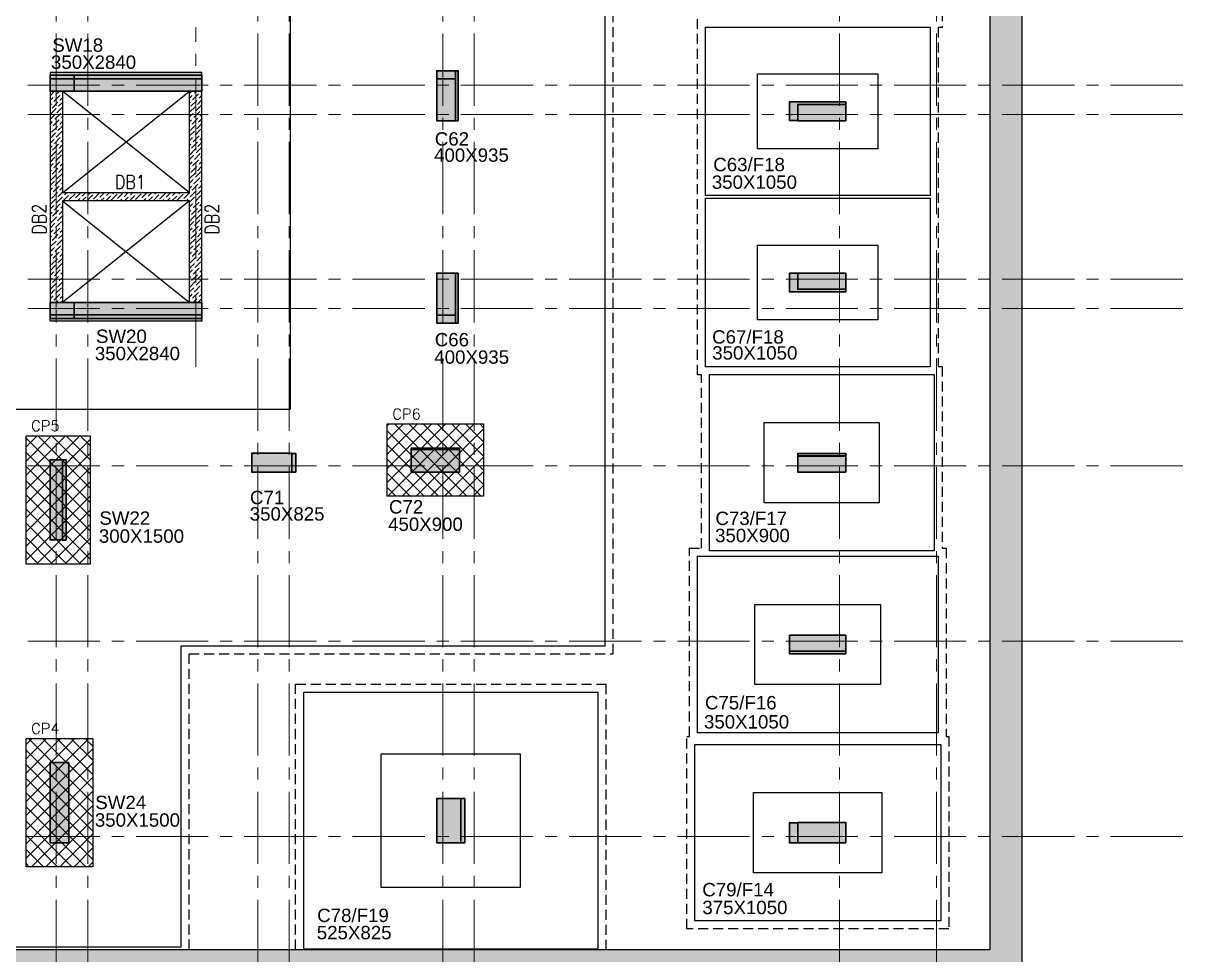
# Model space of a CAD drawing. Header units: inches. Extents: x 1472972 to 1563198, y -500444 to -382436.
# Drawn here: x 1498947 to 1520632, y -461011 to -443592 of the extents above; entities that cross this region are included whole.
import ezdxf
from ezdxf.enums import TextEntityAlignment as Align

# ---------------------------------------------------------------- set-up
doc = ezdxf.new("R2010")
doc.units = ezdxf.units.IN
doc.header["$MEASUREMENT"] = 0
for name, pattern in [('( Hidden )', [0.375, 0.25, -0.125]), ('CONTINOUS', [0]), ('HIDDEN', [0.375, 0.25, -0.125]), ('SKY CITY 100MT BASEMENT AND HP COLUMN GRID$0$CENTER2', [1.125, 0.75, -0.125, 0.125, -0.125])]:
    doc.linetypes.add(name, pattern=pattern)
for name, color, linetype in [('S- COL. UP TO BAS', 6, 'Continuous'), ('S-CAP', 112, 'Continuous'), ('S-CAP HATCH', 8, 'Continuous'), ('S-CAP NO', 112, 'Continuous'), ('S-COL. UPTO 1ST BFRSL', 6, 'Continuous'), ('S-COL. UPTO 2nd BFRSL', 5, 'Continuous'), ('S-COL. UPTO GFRSL', 3, 'Continuous'), ('S-COLUMN', 1, 'Continuous'), ('S-COLUMN HATCH', 1, 'Continuous'), ('S-COLUMN NO', 7, 'Continuous'), ('S-COLUMN SIZE', 12, 'Continuous'), ('S-DIAPHRAGM WALL', 1, 'Continuous'), ('S-FOOTING', 4, 'Continuous'), ('S-PCC', 7, 'HIDDEN'), ('S-RCC WALL', 6, 'Continuous'), ('S-TEXT', 7, 'Continuous')]:
    doc.layers.add(name, color=color, linetype=linetype)
doc.layers.add('SKY CITY 100MT BASEMENT AND HP COLUMN GRID$0$cen-line', color=8, linetype='SKY CITY 100MT BASEMENT AND HP COLUMN GRID$0$CENTER2', lineweight=0)
doc.styles.add('ARIAL', font='arial.ttf')
doc.styles.add('ROMANSE', font='romans.shx', dxfattribs={"width": 0.85})
doc.styles.add('RS', font='romans.shx', dxfattribs={"width": 0.85})

# ---------------------------------------------------------------- blocks, each defined once
blk = doc.blocks.new('300X825')
at = {"layer": 'S-COLUMN HATCH', "lineweight": 30}
h = blk.add_hatch(color=256, dxfattribs=at)
h.dxf.hatch_style = 1
h.paths.add_polyline_path([(0, 300), (900, 300), (900, 0), (0, 0)])
at = {"layer": 'S-COLUMN', "lineweight": 30}
blk.add_lwpolyline([(0, 300), (900, 300), (900, 0), (0, 0)], close=True, dxfattribs=at)
blk = doc.blocks.new('230X1350')
at = {"layer": 'S-COLUMN HATCH', "lineweight": 30}
h = blk.add_hatch(color=256, dxfattribs=at)
h.dxf.hatch_style = 1
h.paths.add_polyline_path([(-350, 1500), (0, 1500), (0, 0), (-350, 0)])
at = {"layer": 'S-COLUMN', "lineweight": 30}
blk.add_lwpolyline([(-350, 1500), (0, 1500), (0, 0), (-350, 0)], close=True, dxfattribs=at)
blk = doc.blocks.new('A$C1DD63CDE')
at = {"layer": 'S-COLUMN HATCH', "lineweight": 30}
h = blk.add_hatch(color=256, dxfattribs=at)
h.dxf.hatch_style = 1
h.paths.add_polyline_path([(6250, 7070), (6600, 7070), (6600, 6285), (6250, 6285)])
h = blk.add_hatch(color=256, dxfattribs=at)
h.dxf.hatch_style = 1
h.paths.add_polyline_path([(6175, 3350), (6175, 3775), (7075, 3775), (7075, 3350)])
h = blk.add_hatch(color=256, dxfattribs=at)
h.dxf.hatch_style = 1
h.paths.add_polyline_path([(9310, 3350), (9310, 3700), (10060, 3700), (10060, 3350)])
h = blk.add_hatch(color=256, dxfattribs=at)
h.dxf.hatch_style = 1
h.paths.add_polyline_path([(13600, 2080), (13830, 2080), (13830, 3580), (13600, 3580)])
h = blk.add_hatch(color=256, dxfattribs=at)
h.dxf.hatch_style = 1
h.paths.add_polyline_path([(6150, -2755), (6600, -2755), (6600, -3580), (6150, -3580)])
h = blk.add_hatch(color=256, dxfattribs=at)
h.dxf.hatch_style = 1
h.paths.add_polyline_path([(-1050, -3205), (-150, -3205), (-150, -3580), (-1050, -3580)])
at = {"layer": 'S-COLUMN', "lineweight": 30}
for points in [[(6250, 7070), (6600, 7070), (6600, 6285), (6250, 6285)], [(6175, 3350), (6175, 3775), (7075, 3775), (7075, 3350)], [(9310, 3350), (9310, 3700), (10060, 3700), (10060, 3350)], [(13600, 2080), (13830, 2080), (13830, 3580), (13600, 3580)], [(6150, -2755), (6600, -2755), (6600, -3580), (6150, -3580)], [(-1050, -3205), (-150, -3205), (-150, -3580), (-1050, -3580)]]:
    blk.add_lwpolyline(points, close=True, dxfattribs=at)
at = {"layer": 'S- COL. UP TO BAS', "lineweight": 30, "xscale": -1, "rotation": 180}
blk.add_blockref('300X825', (-1050, 7070), dxfattribs=at)
at = {"layer": 'S- COL. UP TO BAS', "lineweight": 30}
blk.add_blockref('300X825', (-1050, 3350), dxfattribs=at)
at = {"layer": 'S-COLUMN', "lineweight": 30}
blk.add_blockref('230X1350', (13830, -3580), dxfattribs=at)
blk = doc.blocks.new('BLOCK-A COL. TYP.-12.11.22')
at = {"layer": 'S-COLUMN HATCH', "lineweight": 30}
h = blk.add_hatch(color=256, dxfattribs=at)
h.dxf.hatch_style = 1
h.paths.add_polyline_path([(-44620, -24465), (-43570, -24465), (-43570, -24165), (-44620, -24165)])
at = {"layer": 'S-COLUMN', "lineweight": 30}
blk.add_lwpolyline([(-44620, -24465), (-43570, -24465), (-43570, -24165), (-44620, -24165)], close=True, dxfattribs=at)
blk.add_blockref('A$C1DD63CDE', (-43570, -24465))
blk = doc.blocks.new('BLOCK-A COL. UPTO GFSL')
at = {"layer": 'S-COL. UPTO GFRSL', "lineweight": 30}
h = blk.add_hatch(color=256, dxfattribs=at)
h.dxf.hatch_style = 1
h.paths.add_polyline_path([(492615, -49775), (492615, -49775), (491715, -49775), (491715, -49725), (492615, -49725), (492615, -49425), (492765, -49425), (492765, -49775), (492615, -49775)])
h = blk.add_hatch(color=256, dxfattribs=at)
h.dxf.hatch_style = 1
h.paths.add_polyline_path([(498940, -52720), (499840, -52720), (499840, -52695), (498940, -52695)])
h = blk.add_hatch(color=256, dxfattribs=at)
h.dxf.hatch_style = 1
h.paths.add_polyline_path([(492615, -52845), (492615, -52795), (491715, -52795), (491715, -52845)])
h = blk.add_hatch(color=256, dxfattribs=at)
h.dxf.hatch_style = 1
h.paths.add_polyline_path([(502001, -53145), (502076, -53145), (502076, -52795), (502001, -52795)])
h = blk.add_hatch(color=256, dxfattribs=at)
h.dxf.hatch_style = 1
h.paths.add_polyline_path([(506365, -54415), (506295, -54415), (506295, -52915), (506365, -52915)])
h = blk.add_hatch(color=256, dxfattribs=at)
h.dxf.hatch_style = 1
h.paths.add_polyline_path([(492765, -56495), (492765, -56545), (491715, -56545), (491715, -56495)])
h = blk.add_hatch(color=256, dxfattribs=at)
h.dxf.hatch_style = 1
h.paths.add_polyline_path([(498915, -60075), (498840, -60075), (498840, -59250), (498915, -59250)])
h = blk.add_hatch(color=256, dxfattribs=at)
h.dxf.hatch_style = 1
h.paths.add_polyline_path([(492765, -60075), (492765, -59700), (492615, -59700), (492615, -60075)])
blk.add_lwpolyline([(492615, -49775), (492615, -49775), (491715, -49775), (491715, -49725), (492615, -49725), (492615, -49425), (492765, -49425), (492765, -49775), (492615, -49775), (492615, -49775)], dxfattribs=at)
for points in [[(498940, -52720), (499840, -52720), (499840, -52695), (498940, -52695)], [(492615, -52845), (492615, -52795), (491715, -52795), (491715, -52845)], [(502001, -53145), (502076, -53145), (502076, -52795), (502001, -52795)], [(506365, -54415), (506295, -54415), (506295, -52915), (506365, -52915)], [(492765, -56495), (492765, -56545), (491715, -56545), (491715, -56495)], [(498915, -60075), (498840, -60075), (498840, -59250), (498915, -59250)], [(492615, -60075), (492615, -59700), (492765, -59700), (492765, -60075)]]:
    blk.add_lwpolyline(points, close=True, dxfattribs=at)
blk = doc.blocks.new('300X450')
at = {"layer": 'S-COLUMN HATCH'}
h = blk.add_hatch(color=256, dxfattribs=at)
h.dxf.hatch_style = 1
h.paths.add_polyline_path([(1490333, -75973), (1490333, -75673), (1490783, -75673), (1490783, -75973)])
at = {"layer": 'S-COLUMN', "lineweight": 30}
blk.add_lwpolyline([(1490333, -75973), (1490333, -75673), (1490783, -75673), (1490783, -75973)], close=True, dxfattribs=at)

msp = doc.modelspace()

# ---------------------------------------------------------------- hatches: boundary and pattern name
at = {"layer": 'S-COL. UPTO 1ST BFRSL', "lineweight": 30}
h = msp.add_hatch(color=256, dxfattribs=at)
h.dxf.hatch_style = 1
h.paths.add_polyline_path([(1507030.5, -444480.1), (1506680.5, -444480.1), (1506680.5, -444631), (1507030.5, -444631)])
h = msp.add_hatch(color=256, dxfattribs=at)
h.dxf.hatch_style = 1
h.paths.add_polyline_path([(1507080.5, -445415.1), (1507030.5, -445415.1), (1507030.5, -444480.1), (1507080.5, -444480.1)])
h = msp.add_hatch(color=256, dxfattribs=at)
h.dxf.hatch_style = 1
h.paths.add_polyline_path([(1507080.5, -448265.1), (1507030.5, -448265.1), (1507030.5, -449200.1), (1507080.5, -449200.1)])
h = msp.add_hatch(color=256, dxfattribs=at)
h.dxf.hatch_style = 1
h.paths.add_polyline_path([(1507030.5, -449200.1), (1506680.5, -449200.1), (1506680.5, -449049.1), (1507030.5, -449049.1)])
at = {"layer": 'S-COL. UPTO 2nd BFRSL'}
h = msp.add_hatch(color=5, dxfattribs=at)
h.dxf.hatch_style = 1
h.paths.add_polyline_path([(1499449.4, -444565.1), (1502289.4, -444565.1), (1502289.4, -444515.1), (1499449.4, -444515.1)])
h = msp.add_hatch(color=5, dxfattribs=at)
h.dxf.hatch_style = 1
h.paths.add_polyline_path([(1499449.4, -449115.1), (1502289.4, -449115.1), (1502289.4, -449165.1), (1499449.4, -449165.1)])
at = {"layer": 'S-COL. UPTO GFRSL', "lineweight": 30}
h = msp.add_hatch(color=256, dxfattribs=at)
h.dxf.hatch_style = 1
h.paths.add_polyline_path([(1499899.4, -444635.1), (1499899.4, -444565.1), (1502289.4, -444565.1), (1502289.4, -444635.1)])
h = msp.add_hatch(color=256, dxfattribs=at)
h.dxf.hatch_style = 1
h.paths.add_polyline_path([(1499899.4, -449045.1), (1499899.4, -449115.1), (1502289.4, -449115.1), (1502289.4, -449045.1)])
at = {"layer": 'S-COLUMN HATCH', "lineweight": 30}
h = msp.add_hatch(color=256, dxfattribs=at)
h.dxf.hatch_style = 1
h.paths.add_polyline_path([(1502289.4, -444635.1), (1502289.4, -444865.1), (1499449.4, -444865.1), (1499449.4, -444635.1)])
h = msp.add_hatch(color=256, dxfattribs=at)
h.dxf.hatch_style = 1
h.paths.add_polyline_path([(1502289.4, -449045.1), (1502289.4, -448815.1), (1499449.4, -448815.1), (1499449.4, -449045.1)])
at = {"layer": 'S-DIAPHRAGM WALL', "true_color": 0x828282}
h = msp.add_hatch(color=8, dxfattribs=at)
h.dxf.hatch_style = 1
h.paths.add_polyline_path([(1476764.5, -386180.6), (1477769.1, -460913.6), (1517028.6, -460913.6), (1517028.6, -420907.7), (1519026.1, -420907.7), (1519026.1, -386180.6)], flags=16)
h.paths.add_polyline_path([(1476156.4, -385580.6), (1477177.1, -461513.6), (1517628.6, -461513.6), (1517628.6, -421507.7), (1519626.1, -421507.7), (1519626.1, -385580.6)])

# ---------------------------------------------------------------- linework, layer by layer
at = {"color": 3}
for p, q in [((1502059.4, -446765.1), (1499679.4, -444865.1)), ((1499679.4, -446765.1), (1502059.4, -444865.1)), ((1502059.4, -446915.1), (1499679.4, -448815.1)), ((1499679.4, -446915.1), (1502059.4, -448815.1))]:
    msp.add_line(p, q, dxfattribs=at)
at = {"layer": 'S-CAP'}
for p, q in [((1503939.4, -442865.1), (1503939.4, -450815.1)), ((1503939.4, -450815.1), (1497799.4, -450815.1)), ((1505754.3, -451085), (1507554.3, -451085)), ((1505754.3, -452435), (1505754.3, -451085)), ((1507554.3, -451085), (1507554.3, -452435)), ((1498999.4, -453705.1), (1498999.4, -451305.1)), ((1498999.4, -451305.1), (1500199.4, -451305.1)), ((1500199.4, -451305.1), (1500199.4, -453705.1)), ((1507554.3, -452435), (1505754.3, -452435)), ((1500199.4, -453705.1), (1498999.4, -453705.1)), ((1498999.4, -456965), (1500249.4, -456965)), ((1498999.4, -459365), (1498999.4, -456965)), ((1500249.4, -456965), (1500249.4, -459365)), ((1500249.4, -459365), (1498999.4, -459365))]:
    msp.add_line(p, q, dxfattribs=at)
at = {"layer": 'S-CAP HATCH', "color": 8, "linetype": 'Continuous'}
for p, q in [((1506852.1, -451085), (1505754.3, -452182.8)), ((1506586.9, -451085), (1505754.3, -451917.6)), ((1506321.8, -451085), (1505754.3, -451652.5)), ((1506056.6, -451085), (1505754.3, -451387.3)), ((1505791.4, -451085), (1505754.3, -451122.1)), ((1505754.3, -451211.7), (1506977.7, -452435)), ((1507117.3, -451085), (1505767.3, -452435)), ((1505892.9, -451085), (1507242.9, -452435)), ((1507382.4, -451085), (1506032.4, -452435)), ((1506158, -451085), (1507508, -452435)), ((1507554.3, -451178.3), (1506297.6, -452435)), ((1506423.2, -451085), (1507554.3, -452216.2)), ((1506688.3, -451085), (1507554.3, -451951)), ((1506953.5, -451085), (1507554.3, -451685.9)), ((1507218.7, -451085), (1507554.3, -451420.7)), ((1507483.8, -451085), (1507554.3, -451155.5)), ((1500003, -451305.1), (1498999.4, -452308.7)), ((1499737.8, -451305.1), (1498999.4, -452043.5)), ((1499472.6, -451305.1), (1498999.4, -451778.3)), ((1499207.5, -451305.1), (1498999.4, -451513.2)), ((1498999.4, -451351), (1500199.4, -452551)), ((1500199.4, -451373.8), (1498999.4, -452573.8)), ((1499218.6, -451305.1), (1500199.4, -452285.8)), ((1499483.7, -451305.1), (1500199.4, -452020.7)), ((1499748.9, -451305.1), (1500199.4, -451755.5)), ((1500014.1, -451305.1), (1500199.4, -451490.3)), ((1505754.3, -451476.9), (1506712.5, -452435)), ((1507554.3, -451443.5), (1506562.8, -452435)), ((1498999.4, -451616.2), (1500199.4, -452816.2)), ((1500199.4, -451639), (1498999.4, -452839)), ((1498999.4, -451881.3), (1500199.4, -453081.3)), ((1500199.4, -451904.2), (1498999.4, -453104.2)), ((1505754.3, -451742), (1506447.4, -452435)), ((1507554.3, -451708.6), (1506827.9, -452435)), ((1505754.3, -452007.2), (1506182.2, -452435)), ((1507554.3, -451973.8), (1507093.1, -452435)), ((1498999.4, -452146.5), (1500199.4, -453346.5)), ((1500199.4, -452169.3), (1498999.4, -453369.3)), ((1505754.3, -452272.4), (1505917, -452435)), ((1507554.3, -452239), (1507358.3, -452435)), ((1498999.4, -452411.7), (1500199.4, -453611.7)), ((1500199.4, -452434.5), (1498999.4, -453634.5)), ((1498999.4, -452676.8), (1500027.6, -453705.1)), ((1500199.4, -452699.7), (1499194, -453705.1)), ((1498999.4, -452942), (1499762.4, -453705.1)), ((1500199.4, -452964.8), (1499459.1, -453705.1)), ((1498999.4, -453207.2), (1499497.2, -453705.1)), ((1500199.4, -453230), (1499724.3, -453705.1)), ((1498999.4, -453472.3), (1499232.1, -453705.1)), ((1500199.4, -453495.1), (1499989.5, -453705.1)), ((1500176.6, -456965), (1498999.4, -458142.3)), ((1499911.4, -456965), (1498999.4, -457877.1)), ((1499646.3, -456965), (1498999.4, -457612)), ((1499381.1, -456965), (1498999.4, -457346.8)), ((1499115.9, -456965), (1498999.4, -457081.6)), ((1499044.9, -456965), (1500249.4, -458169.5)), ((1499310.1, -456965), (1500249.4, -457904.3)), ((1499575.3, -456965), (1500249.4, -457639.1)), ((1499840.4, -456965), (1500249.4, -457374)), ((1500105.6, -456965), (1500249.4, -457108.8)), ((1500249.4, -457157.5), (1498999.4, -458407.5)), ((1498999.4, -457184.6), (1500249.4, -458434.6)), ((1500249.4, -457422.6), (1498999.4, -458672.6)), ((1498999.4, -457449.8), (1500249.4, -458699.8)), ((1500249.4, -457687.8), (1498999.4, -458937.8)), ((1498999.4, -457715), (1500249.4, -458965)), ((1500249.4, -457953), (1498999.4, -459203)), ((1498999.4, -457980.1), (1500249.4, -459230.1)), ((1498999.4, -458245.3), (1500119.1, -459365)), ((1500249.4, -458218.1), (1499102.4, -459365)), ((1498999.4, -458510.5), (1499853.9, -459365)), ((1500249.4, -458483.3), (1499367.6, -459365)), ((1498999.4, -458775.6), (1499588.8, -459365)), ((1500249.4, -458748.4), (1499632.8, -459365)), ((1498999.4, -459040.8), (1499323.6, -459365)), ((1500249.4, -459013.6), (1499897.9, -459365)), ((1500249.4, -459278.8), (1500163.1, -459365)), ((1498999.4, -459306), (1499058.5, -459365))]:
    msp.add_line(p, q, dxfattribs=at)
at = {"layer": 'S-COL. UPTO 1ST BFRSL', "lineweight": 30}
for points in [[(1507030.5, -444480.1), (1506680.5, -444480.1), (1506680.5, -444631), (1507030.5, -444631)], [(1507080.5, -445415.1), (1507030.5, -445415.1), (1507030.5, -444480.1), (1507080.5, -444480.1)], [(1507080.5, -448265.1), (1507030.5, -448265.1), (1507030.5, -449200.1), (1507080.5, -449200.1)], [(1507030.5, -449200.1), (1506680.5, -449200.1), (1506680.5, -449049.1), (1507030.5, -449049.1)]]:
    msp.add_lwpolyline(points, close=True, dxfattribs=at)
at = {"layer": 'S-COL. UPTO 2nd BFRSL', "color": 5}
for points in [[(1499449.4, -444565.1), (1502289.4, -444565.1), (1502289.4, -444515.1), (1499449.4, -444515.1)], [(1499449.4, -449115.1), (1502289.4, -449115.1), (1502289.4, -449165.1), (1499449.4, -449165.1)]]:
    msp.add_lwpolyline(points, close=True, dxfattribs=at)
at = {"layer": 'S-COL. UPTO GFRSL', "color": 8, "linetype": 'Continuous'}
for p, q in [((1499449.4, -444950.4), (1499534.7, -444865.1)), ((1499449.4, -445038.7), (1499508, -444980.1)), ((1499519.1, -445057.4), (1499629.6, -444946.9)), ((1499530.1, -444958), (1499530.1, -444958)), ((1499552.2, -444935.9), (1499623.1, -444865.1)), ((1499651.7, -444924.8), (1499651.7, -444924.8)), ((1499673.7, -444902.7), (1499679.4, -444897.1)), ((1502059.4, -444903.6), (1502097.9, -444865.1)), ((1502059.4, -444992), (1502104.4, -444946.9)), ((1502115.5, -445024.3), (1502226, -444913.8)), ((1502126.5, -444924.8), (1502126.5, -444924.8)), ((1502148.6, -444902.7), (1502186.3, -444865.1)), ((1502237, -444991.1), (1502289.4, -444938.8)), ((1502248.1, -444891.7), (1502248.1, -444891.7)), ((1502270.2, -444869.6), (1502274.7, -444865.1)), ((1499449.4, -445127.1), (1499474.9, -445101.6)), ((1499452.8, -445300.5), (1499563.3, -445190)), ((1499485.9, -445179), (1499596.4, -445068.5)), ((1499497, -445079.5), (1499497, -445079.5)), ((1499574.3, -445267.3), (1499679.4, -445162.3)), ((1499585.4, -445167.9), (1499585.4, -445167.9)), ((1499607.5, -445145.8), (1499679.4, -445073.9)), ((1499618.5, -445046.4), (1499618.5, -445046.4)), ((1499640.6, -445024.3), (1499679.4, -444985.5)), ((1502059.4, -445080.4), (1502071.3, -445068.5)), ((1502059.4, -445257.2), (1502159.7, -445156.9)), ((1502060.2, -445167.9), (1502060.2, -445167.9)), ((1502082.3, -445145.8), (1502192.8, -445035.3)), ((1502093.4, -445046.4), (1502093.4, -445046.4)), ((1502170.7, -445234.2), (1502281.2, -445123.7)), ((1502181.8, -445134.8), (1502181.8, -445134.8)), ((1502203.9, -445112.7), (1502289.4, -445027.2)), ((1502214.9, -445013.2), (1502214.9, -445013.2)), ((1499449.4, -445392.3), (1499530.1, -445311.5)), ((1499463.8, -445201.1), (1499463.8, -445201.1)), ((1499508, -445510.4), (1499618.5, -445399.9)), ((1499519.1, -445411), (1499519.1, -445411)), ((1499541.2, -445388.9), (1499651.7, -445278.4)), ((1499552.2, -445289.4), (1499552.2, -445289.4)), ((1499640.6, -445377.8), (1499640.6, -445377.8)), ((1499662.7, -445355.7), (1499679.4, -445339.1)), ((1499673.7, -445256.3), (1499673.7, -445256.3)), ((1502059.4, -445345.6), (1502126.5, -445278.4)), ((1502059.4, -445434), (1502093.4, -445399.9)), ((1502104.4, -445477.3), (1502214.9, -445366.8)), ((1502115.5, -445377.8), (1502115.5, -445377.8)), ((1502137.6, -445355.7), (1502248.1, -445245.3)), ((1502148.6, -445256.3), (1502148.6, -445256.3)), ((1502226, -445444.1), (1502289.4, -445380.7)), ((1502237, -445344.7), (1502237, -445344.7)), ((1502259.1, -445322.6), (1502289.4, -445292.3)), ((1502270.2, -445223.2), (1502270.2, -445223.2)), ((1499449.4, -445480.7), (1499497, -445433.1)), ((1499449.4, -445569.1), (1499463.8, -445554.6)), ((1499474.9, -445632), (1499585.4, -445521.5)), ((1499485.9, -445532.5), (1499485.9, -445532.5)), ((1499563.3, -445720.3), (1499673.7, -445609.9)), ((1499574.3, -445620.9), (1499574.3, -445620.9)), ((1499596.4, -445598.8), (1499679.4, -445515.9)), ((1499607.5, -445499.4), (1499607.5, -445499.4)), ((1499629.6, -445477.3), (1499679.4, -445427.5)), ((1502059.4, -445522.3), (1502060.2, -445521.5)), ((1502059.4, -445699.1), (1502148.6, -445609.9)), ((1502071.3, -445598.8), (1502181.8, -445488.3)), ((1502082.3, -445499.4), (1502082.3, -445499.4)), ((1502159.7, -445687.2), (1502270.2, -445576.7)), ((1502170.7, -445587.8), (1502170.7, -445587.8)), ((1502192.8, -445565.7), (1502289.4, -445469.1)), ((1502203.9, -445466.2), (1502203.9, -445466.2)), ((1499449.4, -445745.9), (1499552.2, -445643)), ((1499449.4, -445834.2), (1499519.1, -445764.5)), ((1499452.8, -445654), (1499452.8, -445654)), ((1499530.1, -445841.9), (1499640.6, -445731.4)), ((1499541.2, -445742.4), (1499541.2, -445742.4)), ((1499629.6, -445830.8), (1499629.6, -445830.8)), ((1499651.7, -445808.7), (1499679.4, -445781)), ((1499662.7, -445709.3), (1499662.7, -445709.3)), ((1502059.4, -445787.5), (1502115.5, -445731.4)), ((1502093.4, -445930.3), (1502203.9, -445819.8)), ((1502104.4, -445830.8), (1502104.4, -445830.8)), ((1502126.5, -445808.7), (1502237, -445698.2)), ((1502137.6, -445709.3), (1502137.6, -445709.3)), ((1502214.9, -445897.1), (1502289.4, -445822.7)), ((1502226, -445797.7), (1502226, -445797.7)), ((1502248.1, -445775.6), (1502289.4, -445734.3)), ((1502259.1, -445676.1), (1502259.1, -445676.1)), ((1502281.2, -445654), (1502289.4, -445645.9)), ((1499449.4, -445922.6), (1499485.9, -445886.1)), ((1499449.4, -446011), (1499452.8, -446007.6)), ((1499463.8, -446084.9), (1499574.3, -445974.5)), ((1499474.9, -445985.5), (1499474.9, -445985.5)), ((1499497, -445963.4), (1499607.5, -445852.9)), ((1499508, -445864), (1499508, -445864)), ((1499552.2, -446173.3), (1499662.7, -446062.8)), ((1499585.4, -446051.8), (1499679.4, -445957.8)), ((1499596.4, -445952.4), (1499596.4, -445952.4)), ((1499618.5, -445930.3), (1499679.4, -445869.4)), ((1502059.4, -445875.9), (1502082.3, -445852.9)), ((1502059.4, -446141.1), (1502137.6, -446062.8)), ((1502060.2, -446051.8), (1502170.7, -445941.3)), ((1502071.3, -445952.4), (1502071.3, -445952.4)), ((1502148.6, -446140.2), (1502259.1, -446029.7)), ((1502159.7, -446040.7), (1502159.7, -446040.7)), ((1502181.8, -446018.7), (1502289.4, -445911.1)), ((1502192.8, -445919.2), (1502192.8, -445919.2)), ((1502281.2, -446007.6), (1502281.2, -446007.6)), ((1499449.4, -446187.8), (1499541.2, -446096)), ((1499449.4, -446276.2), (1499508, -446217.5)), ((1499519.1, -446294.9), (1499629.6, -446184.4)), ((1499530.1, -446195.4), (1499530.1, -446195.4)), ((1499563.3, -446073.9), (1499563.3, -446073.9)), ((1499640.6, -446261.7), (1499679.4, -446223)), ((1499651.7, -446162.3), (1499651.7, -446162.3)), ((1499673.7, -446140.2), (1499679.4, -446134.6)), ((1502059.4, -446229.4), (1502104.4, -446184.4)), ((1502082.3, -446383.3), (1502192.8, -446272.8)), ((1502115.5, -446261.7), (1502226, -446151.2)), ((1502126.5, -446162.3), (1502126.5, -446162.3)), ((1502203.9, -446350.1), (1502289.4, -446264.6)), ((1502214.9, -446250.7), (1502214.9, -446250.7)), ((1502237, -446228.6), (1502289.4, -446176.2)), ((1502248.1, -446129.1), (1502248.1, -446129.1)), ((1502270.2, -446107), (1502289.4, -446087.8)), ((1499449.4, -446364.6), (1499474.9, -446339.1)), ((1499452.8, -446537.9), (1499563.3, -446427.4)), ((1499463.8, -446438.5), (1499463.8, -446438.5)), ((1499485.9, -446416.4), (1499596.4, -446305.9)), ((1499497, -446317), (1499497, -446317)), ((1499574.3, -446504.8), (1499679.4, -446399.7)), ((1499585.4, -446405.3), (1499585.4, -446405.3)), ((1499607.5, -446383.3), (1499679.4, -446311.4)), ((1499618.5, -446283.8), (1499618.5, -446283.8)), ((1499673.7, -446493.7), (1499673.7, -446493.7)), ((1502059.4, -446317.8), (1502071.3, -446305.9)), ((1502059.4, -446494.6), (1502159.7, -446394.3)), ((1502060.2, -446405.3), (1502060.2, -446405.3)), ((1502093.4, -446283.8), (1502093.4, -446283.8)), ((1502137.6, -446593.2), (1502248.1, -446482.7)), ((1502148.6, -446493.7), (1502148.6, -446493.7)), ((1502170.7, -446471.6), (1502281.2, -446361.2)), ((1502181.8, -446372.2), (1502181.8, -446372.2)), ((1502270.2, -446460.6), (1502270.2, -446460.6)), ((1499449.4, -446629.7), (1499530.1, -446549)), ((1499449.4, -446718.1), (1499497, -446670.5)), ((1499508, -446747.9), (1499618.5, -446637.4)), ((1499519.1, -446648.4), (1499519.1, -446648.4)), ((1499541.2, -446626.3), (1499651.7, -446515.8)), ((1499552.2, -446526.9), (1499552.2, -446526.9)), ((1499629.6, -446714.7), (1499679.4, -446664.9)), ((1499640.6, -446615.3), (1499640.6, -446615.3)), ((1499662.7, -446593.2), (1499679.4, -446576.5)), ((1502059.4, -446583), (1502126.5, -446515.8)), ((1502059.4, -446671.4), (1502093.4, -446637.4)), ((1502104.4, -446714.7), (1502214.9, -446604.2)), ((1502115.5, -446615.3), (1502115.5, -446615.3)), ((1502192.8, -446803.1), (1502289.4, -446706.6)), ((1502203.9, -446703.7), (1502203.9, -446703.7)), ((1502226, -446681.6), (1502289.4, -446618.2)), ((1502237, -446582.1), (1502237, -446582.1)), ((1502259.1, -446560), (1502289.4, -446529.8)), ((1499449.4, -446806.5), (1499463.8, -446792)), ((1499449.4, -446983.3), (1499552.2, -446880.4)), ((1499452.8, -446891.5), (1499452.8, -446891.5)), ((1499474.9, -446869.4), (1499585.4, -446758.9)), ((1499485.9, -446770), (1499485.9, -446770)), ((1499563.3, -446957.8), (1499673.7, -446847.3)), ((1499574.3, -446858.3), (1499574.3, -446858.3)), ((1499596.4, -446836.2), (1499679.4, -446753.3)), ((1499607.5, -446736.8), (1499607.5, -446736.8)), ((1499694.4, -446915.1), (1499795.3, -446814.1)), ((1499695.8, -446825.2), (1499695.8, -446825.2)), ((1499717.9, -446803.1), (1499756, -446765.1)), ((1499784.2, -446913.6), (1499784.2, -446913.6)), ((1499806.3, -446891.5), (1499916.8, -446781)), ((1499817.4, -446792), (1499817.4, -446792)), ((1499839.5, -446770), (1499844.4, -446765.1)), ((1499871.2, -446915.1), (1499883.7, -446902.5)), ((1499905.8, -446880.4), (1499905.8, -446880.4)), ((1499927.9, -446858.3), (1500021.2, -446765.1)), ((1499959.5, -446915.1), (1500005.2, -446869.4)), ((1500027.3, -446847.3), (1500027.3, -446847.3)), ((1500047.9, -446915.1), (1500126.7, -446836.2)), ((1500049.4, -446825.2), (1500109.5, -446765.1)), ((1500137.8, -446913.6), (1500248.3, -446803.1)), ((1500148.8, -446814.1), (1500148.8, -446814.1)), ((1500170.9, -446792), (1500197.9, -446765.1)), ((1500237.2, -446902.5), (1500237.2, -446902.5)), ((1500259.3, -446880.4), (1500369.8, -446770)), ((1500270.4, -446781), (1500270.4, -446781)), ((1500313.1, -446915.1), (1500336.7, -446891.5)), ((1500358.8, -446869.4), (1500358.8, -446869.4)), ((1500380.9, -446847.3), (1500463.1, -446765.1)), ((1500401.5, -446915.1), (1500458.2, -446858.3)), ((1500480.3, -446836.2), (1500480.3, -446836.2)), ((1500489.9, -446915.1), (1500579.7, -446825.2)), ((1500502.4, -446814.1), (1500551.5, -446765.1)), ((1500590.8, -446902.5), (1500701.3, -446792)), ((1500601.8, -446803.1), (1500601.8, -446803.1)), ((1500623.9, -446781), (1500639.9, -446765.1)), ((1500666.6, -446915.1), (1500668.1, -446913.6)), ((1500690.2, -446891.5), (1500690.2, -446891.5)), ((1500712.3, -446869.4), (1500816.6, -446765.1)), ((1500723.4, -446770), (1500723.4, -446770)), ((1500755, -446915.1), (1500789.7, -446880.4)), ((1500811.7, -446858.3), (1500811.7, -446858.3)), ((1500833.8, -446836.2), (1500905, -446765.1)), ((1500843.4, -446915.1), (1500911.2, -446847.3)), ((1500931.8, -446915.1), (1501032.7, -446814.1)), ((1500933.3, -446825.2), (1500933.3, -446825.2)), ((1500955.4, -446803.1), (1500993.4, -446765.1)), ((1501021.7, -446913.6), (1501021.7, -446913.6)), ((1501043.8, -446891.5), (1501154.3, -446781)), ((1501054.8, -446792), (1501054.8, -446792)), ((1501076.9, -446770), (1501081.8, -446765.1)), ((1501108.6, -446915.1), (1501121.1, -446902.5)), ((1501143.2, -446880.4), (1501143.2, -446880.4)), ((1501165.3, -446858.3), (1501258.6, -446765.1)), ((1501197, -446915.1), (1501242.6, -446869.4)), ((1501264.7, -446847.3), (1501264.7, -446847.3)), ((1501285.4, -446915.1), (1501364.2, -446836.2)), ((1501286.8, -446825.2), (1501347, -446765.1)), ((1501375.2, -446913.6), (1501485.7, -446803.1)), ((1501386.3, -446814.1), (1501386.3, -446814.1)), ((1501408.4, -446792), (1501435.4, -446765.1)), ((1501474.7, -446902.5), (1501474.7, -446902.5)), ((1501496.8, -446880.4), (1501607.2, -446770)), ((1501507.8, -446781), (1501507.8, -446781)), ((1501550.5, -446915.1), (1501574.1, -446891.5)), ((1501596.2, -446869.4), (1501596.2, -446869.4)), ((1501618.3, -446847.3), (1501700.5, -446765.1)), ((1501638.9, -446915.1), (1501695.6, -446858.3)), ((1501717.7, -446836.2), (1501717.7, -446836.2)), ((1501727.3, -446915.1), (1501817.2, -446825.2)), ((1501739.8, -446814.1), (1501788.9, -446765.1)), ((1501828.2, -446902.5), (1501938.7, -446792)), ((1501839.3, -446803.1), (1501839.3, -446803.1)), ((1501861.4, -446781), (1501877.3, -446765.1)), ((1501904.1, -446915.1), (1501905.6, -446913.6)), ((1501927.7, -446891.5), (1501927.7, -446891.5)), ((1501949.7, -446869.4), (1502054.1, -446765.1)), ((1501960.8, -446770), (1501960.8, -446770)), ((1501992.5, -446915.1), (1502027.1, -446880.4)), ((1502049.2, -446858.3), (1502049.2, -446858.3)), ((1502059.4, -446759.8), (1502060.2, -446758.9)), ((1502059.4, -446936.6), (1502148.6, -446847.3)), ((1502071.3, -446836.2), (1502181.8, -446725.8)), ((1502082.3, -446736.8), (1502082.3, -446736.8)), ((1502159.7, -446924.6), (1502270.2, -446814.1)), ((1502170.7, -446825.2), (1502170.7, -446825.2)), ((1502259.1, -446913.6), (1502259.1, -446913.6)), ((1502281.2, -446891.5), (1502289.4, -446883.3)), ((1499449.4, -447071.7), (1499519.1, -447002)), ((1499449.4, -447160.1), (1499485.9, -447123.5)), ((1499497, -447200.8), (1499607.5, -447090.4)), ((1499508, -447101.4), (1499508, -447101.4)), ((1499530.1, -447079.3), (1499640.6, -446968.8)), ((1499541.2, -446979.9), (1499541.2, -446979.9)), ((1499618.5, -447167.7), (1499679.4, -447106.8)), ((1499629.6, -447068.3), (1499629.6, -447068.3)), ((1499651.7, -447046.2), (1499679.4, -447018.5)), ((1499662.7, -446946.7), (1499662.7, -446946.7)), ((1502059.4, -447024.9), (1502115.5, -446968.8)), ((1502059.4, -447113.3), (1502082.3, -447090.4)), ((1502093.4, -447167.7), (1502203.9, -447057.2)), ((1502104.4, -447068.3), (1502104.4, -447068.3)), ((1502126.5, -447046.2), (1502237, -446935.7)), ((1502137.6, -446946.7), (1502137.6, -446946.7)), ((1502181.8, -447256.1), (1502289.4, -447148.5)), ((1502214.9, -447134.6), (1502289.4, -447060.1)), ((1502226, -447035.1), (1502226, -447035.1)), ((1502248.1, -447013), (1502289.4, -446971.7)), ((1499449.4, -447248.5), (1499452.8, -447245)), ((1499449.4, -447425.2), (1499541.2, -447333.4)), ((1499463.8, -447322.4), (1499574.3, -447211.9)), ((1499474.9, -447222.9), (1499474.9, -447222.9)), ((1499552.2, -447410.8), (1499662.7, -447300.3)), ((1499563.3, -447311.3), (1499563.3, -447311.3)), ((1499585.4, -447289.2), (1499679.4, -447195.2)), ((1499596.4, -447189.8), (1499596.4, -447189.8)), ((1502059.4, -447378.5), (1502137.6, -447300.3)), ((1502060.2, -447289.2), (1502170.7, -447178.7)), ((1502071.3, -447189.8), (1502071.3, -447189.8)), ((1502148.6, -447377.6), (1502259.1, -447267.1)), ((1502159.7, -447278.2), (1502159.7, -447278.2)), ((1502192.8, -447156.7), (1502192.8, -447156.7)), ((1502270.2, -447344.5), (1502289.4, -447325.3)), ((1502281.2, -447245), (1502281.2, -447245)), ((1499449.4, -447513.6), (1499508, -447455)), ((1499449.4, -447602), (1499474.9, -447576.5)), ((1499485.9, -447653.8), (1499596.4, -447543.3)), ((1499497, -447554.4), (1499497, -447554.4)), ((1499519.1, -447532.3), (1499629.6, -447421.8)), ((1499530.1, -447432.9), (1499530.1, -447432.9)), ((1499607.5, -447620.7), (1499679.4, -447548.8)), ((1499618.5, -447521.3), (1499618.5, -447521.3)), ((1499640.6, -447499.2), (1499679.4, -447460.4)), ((1499651.7, -447399.7), (1499651.7, -447399.7)), ((1499673.7, -447377.6), (1499679.4, -447372)), ((1502059.4, -447466.9), (1502104.4, -447421.8)), ((1502059.4, -447555.3), (1502071.3, -447543.3)), ((1502082.3, -447620.7), (1502192.8, -447510.2)), ((1502093.4, -447521.3), (1502093.4, -447521.3)), ((1502115.5, -447499.2), (1502226, -447388.7)), ((1502126.5, -447399.7), (1502126.5, -447399.7)), ((1502203.9, -447587.5), (1502289.4, -447502.1)), ((1502214.9, -447488.1), (1502214.9, -447488.1)), ((1502237, -447466), (1502289.4, -447413.7)), ((1502248.1, -447366.6), (1502248.1, -447366.6)), ((1499449.4, -447867.2), (1499530.1, -447786.4)), ((1499452.8, -447775.4), (1499563.3, -447664.9)), ((1499463.8, -447675.9), (1499463.8, -447675.9)), ((1499541.2, -447863.8), (1499651.7, -447753.3)), ((1499552.2, -447764.3), (1499552.2, -447764.3)), ((1499574.3, -447742.2), (1499679.4, -447637.2)), ((1499585.4, -447642.8), (1499585.4, -447642.8)), ((1499673.7, -447731.2), (1499673.7, -447731.2)), ((1502059.4, -447732.1), (1502159.7, -447631.7)), ((1502059.4, -447820.4), (1502126.5, -447753.3)), ((1502060.2, -447642.8), (1502060.2, -447642.8)), ((1502137.6, -447830.6), (1502248.1, -447720.1)), ((1502148.6, -447731.2), (1502148.6, -447731.2)), ((1502170.7, -447709.1), (1502281.2, -447598.6)), ((1502181.8, -447609.6), (1502181.8, -447609.6)), ((1502259.1, -447797.5), (1502289.4, -447767.2)), ((1502270.2, -447698), (1502270.2, -447698)), ((1499449.4, -447955.6), (1499497, -447908)), ((1499474.9, -448106.8), (1499585.4, -447996.3)), ((1499485.9, -448007.4), (1499485.9, -448007.4)), ((1499508, -447985.3), (1499618.5, -447874.8)), ((1499519.1, -447885.9), (1499519.1, -447885.9)), ((1499596.4, -448073.7), (1499679.4, -447990.7)), ((1499607.5, -447974.2), (1499607.5, -447974.2)), ((1499629.6, -447952.1), (1499679.4, -447902.3)), ((1499640.6, -447852.7), (1499640.6, -447852.7)), ((1499662.7, -447830.6), (1499679.4, -447814)), ((1502059.4, -447908.8), (1502093.4, -447874.8)), ((1502059.4, -447997.2), (1502060.2, -447996.3)), ((1502071.3, -448073.7), (1502181.8, -447963.2)), ((1502082.3, -447974.2), (1502082.3, -447974.2)), ((1502104.4, -447952.1), (1502214.9, -447841.7)), ((1502115.5, -447852.7), (1502115.5, -447852.7)), ((1502192.8, -448040.5), (1502289.4, -447944)), ((1502203.9, -447941.1), (1502203.9, -447941.1)), ((1502226, -447919), (1502289.4, -447855.6)), ((1502237, -447819.6), (1502237, -447819.6)), ((1499449.4, -448044), (1499463.8, -448029.5)), ((1499449.4, -448220.7), (1499552.2, -448117.9)), ((1499452.8, -448128.9), (1499452.8, -448128.9)), ((1499530.1, -448316.7), (1499640.6, -448206.3)), ((1499541.2, -448217.3), (1499541.2, -448217.3)), ((1499563.3, -448195.2), (1499673.7, -448084.7)), ((1499574.3, -448095.8), (1499574.3, -448095.8)), ((1499662.7, -448184.2), (1499662.7, -448184.2)), ((1502059.4, -448174), (1502148.6, -448084.7)), ((1502059.4, -448262.4), (1502115.5, -448206.3)), ((1502126.5, -448283.6), (1502237, -448173.1)), ((1502137.6, -448184.2), (1502137.6, -448184.2)), ((1502159.7, -448162.1), (1502270.2, -448051.6)), ((1502170.7, -448062.6), (1502170.7, -448062.6)), ((1502248.1, -448250.5), (1502289.4, -448209.2)), ((1502259.1, -448151), (1502259.1, -448151)), ((1502281.2, -448128.9), (1502289.4, -448120.8)), ((1499449.4, -448309.1), (1499519.1, -448239.4)), ((1499449.4, -448397.5), (1499485.9, -448360.9)), ((1499463.8, -448559.8), (1499574.3, -448449.3)), ((1499497, -448438.3), (1499607.5, -448327.8)), ((1499508, -448338.8), (1499508, -448338.8)), ((1499585.4, -448526.7), (1499679.4, -448432.7)), ((1499596.4, -448427.2), (1499596.4, -448427.2)), ((1499618.5, -448405.1), (1499679.4, -448344.3)), ((1499629.6, -448305.7), (1499629.6, -448305.7)), ((1499651.7, -448283.6), (1499679.4, -448255.9)), ((1502059.4, -448350.8), (1502082.3, -448327.8)), ((1502060.2, -448526.7), (1502170.7, -448416.2)), ((1502071.3, -448427.2), (1502071.3, -448427.2)), ((1502093.4, -448405.1), (1502203.9, -448294.7)), ((1502104.4, -448305.7), (1502104.4, -448305.7)), ((1502181.8, -448493.5), (1502289.4, -448385.9)), ((1502192.8, -448394.1), (1502192.8, -448394.1)), ((1502214.9, -448372), (1502289.4, -448297.5)), ((1502226, -448272.6), (1502226, -448272.6)), ((1499449.4, -448485.9), (1499452.8, -448482.5)), ((1499449.4, -448662.7), (1499541.2, -448570.9)), ((1499474.9, -448460.4), (1499474.9, -448460.4)), ((1499519.1, -448769.7), (1499629.6, -448659.3)), ((1499552.2, -448648.2), (1499662.7, -448537.7)), ((1499563.3, -448548.8), (1499563.3, -448548.8)), ((1499651.7, -448637.2), (1499651.7, -448637.2)), ((1499673.7, -448615.1), (1499679.4, -448609.4)), ((1502059.4, -448615.9), (1502137.6, -448537.7)), ((1502059.4, -448704.3), (1502104.4, -448659.3)), ((1502115.5, -448736.6), (1502226, -448626.1)), ((1502126.5, -448637.2), (1502126.5, -448637.2)), ((1502148.6, -448615.1), (1502259.1, -448504.6)), ((1502159.7, -448515.6), (1502159.7, -448515.6)), ((1502237, -448703.4), (1502289.4, -448651.1)), ((1502248.1, -448604), (1502248.1, -448604)), ((1502270.2, -448581.9), (1502289.4, -448562.7)), ((1502281.2, -448482.5), (1502281.2, -448482.5)), ((1499449.4, -448751.1), (1499508, -448692.4)), ((1499473.8, -448815.1), (1499474.9, -448813.9)), ((1499497, -448791.8), (1499497, -448791.8)), ((1499530.1, -448670.3), (1499530.1, -448670.3)), ((1499562.1, -448815.1), (1499596.4, -448780.8)), ((1499618.5, -448758.7), (1499618.5, -448758.7)), ((1499640.6, -448736.6), (1499679.4, -448697.8)), ((1499650.5, -448815.1), (1499679.4, -448786.2)), ((1502059.4, -448792.7), (1502071.3, -448780.8)), ((1502093.4, -448758.7), (1502093.4, -448758.7)), ((1502125.4, -448815.1), (1502192.8, -448747.6)), ((1502213.8, -448815.1), (1502289.4, -448739.5)), ((1502214.9, -448725.5), (1502214.9, -448725.5))]:
    msp.add_line(p, q, dxfattribs=at)
at = {"layer": 'S-COL. UPTO GFRSL', "lineweight": 30}
for points in [[(1499899.4, -444635.1), (1499899.4, -444565.1), (1502289.4, -444565.1), (1502289.4, -444635.1)], [(1499899.4, -449045.1), (1499899.4, -449115.1), (1502289.4, -449115.1), (1502289.4, -449045.1)]]:
    msp.add_lwpolyline(points, close=True, dxfattribs=at)
at = {"layer": 'S-COLUMN', "lineweight": 30}
for points in [[(1502289.4, -444635.1), (1502289.4, -444865.1), (1499449.4, -444865.1), (1499449.4, -444635.1)], [(1502289.4, -449045.1), (1502289.4, -448815.1), (1499449.4, -448815.1), (1499449.4, -449045.1)]]:
    msp.add_lwpolyline(points, close=True, dxfattribs=at)
at = {"layer": 'S-DIAPHRAGM WALL'}
msp.add_lwpolyline([(1476156.4, -385580.6), (1477177.1, -461513.6), (1517628.6, -461513.6), (1517628.6, -421507.7), (1519626.1, -421507.7), (1519626.1, -385580.6), (1476156.4, -385580.6)], dxfattribs=at)
msp.add_lwpolyline([(1476764.5, -386180.6), (1477769.1, -460913.6), (1517028.6, -460913.6), (1517028.6, -420907.7), (1519026.1, -420907.7), (1519026.1, -386180.6)], close=True, dxfattribs=at)
at = {"layer": 'S-FOOTING', "linetype": 'CONTINOUS'}
for p, q in [((1509830.5, -455235), (1509830.5, -438445.1)), ((1511704.4, -446815.1), (1511704.4, -443665.1)), ((1511704.4, -443665.1), (1515904.4, -443665.1)), ((1515904.4, -443665.1), (1515904.4, -446815.1)), ((1512679.4, -445940.1), (1512679.4, -444540.1)), ((1512679.4, -444540.1), (1514929.4, -444540.1)), ((1514929.4, -444540.1), (1514929.4, -445940.1)), ((1514929.4, -445940.1), (1512679.4, -445940.1)), ((1515904.4, -446815.1), (1511704.4, -446815.1)), ((1511704.4, -450015.1), (1511704.4, -446865.1)), ((1511704.4, -446865.1), (1515904.4, -446865.1)), ((1515904.4, -446865.1), (1515904.4, -450015.1)), ((1512679.4, -449140.1), (1512679.4, -447740.1)), ((1512679.4, -447740.1), (1514929.4, -447740.1)), ((1514929.4, -447740.1), (1514929.4, -449140.1)), ((1514929.4, -449140.1), (1512679.4, -449140.1)), ((1515904.4, -450015.1), (1511704.4, -450015.1)), ((1511779.4, -453460), (1511779.4, -450160)), ((1511779.4, -450160), (1515979.4, -450160)), ((1515979.4, -450160), (1515979.4, -453460)), ((1512804.4, -452560), (1512804.4, -451060)), ((1512804.4, -451060), (1514954.4, -451060)), ((1514954.4, -451060), (1514954.4, -452560)), ((1514954.4, -452560), (1512804.4, -452560)), ((1511554.4, -456860.1), (1511554.4, -453560.1)), ((1511554.4, -453560.1), (1516054.4, -453560.1)), ((1515979.4, -453460), (1511779.4, -453460)), ((1516054.4, -453560.1), (1516054.4, -456860.1)), ((1512629.4, -455960.1), (1512629.4, -454460.1)), ((1512629.4, -454460.1), (1514979.4, -454460.1)), ((1514979.4, -454460.1), (1514979.4, -455960.1)), ((1501899.4, -460865), (1501899.4, -455235)), ((1501899.4, -455235), (1509830.5, -455235)), ((1514979.4, -455960.1), (1512629.4, -455960.1)), ((1504191.9, -460902.6), (1504191.9, -456102.6)), ((1504191.9, -456102.6), (1509691.9, -456102.6)), ((1509691.9, -456102.6), (1509691.9, -460902.6)), ((1516054.4, -456860.1), (1511554.4, -456860.1)), ((1511504.4, -460377.6), (1511504.4, -457077.6)), ((1511504.4, -457077.6), (1516104.4, -457077.6)), ((1516104.4, -457077.6), (1516104.4, -460377.6)), ((1505641.9, -459752.6), (1505641.9, -457252.6)), ((1505641.9, -457252.6), (1508241.9, -457252.6)), ((1508241.9, -457252.6), (1508241.9, -459752.6)), ((1512604.4, -459477.6), (1512604.4, -457977.6)), ((1512604.4, -457977.6), (1515004.4, -457977.6)), ((1515004.4, -457977.6), (1515004.4, -459477.6)), ((1515004.4, -459477.6), (1512604.4, -459477.6)), ((1508241.9, -459752.6), (1505641.9, -459752.6)), ((1516104.4, -460377.6), (1511504.4, -460377.6)), ((1492849.4, -460865), (1501899.4, -460865)), ((1509691.9, -460902.6), (1504191.9, -460902.6))]:
    msp.add_line(p, q, dxfattribs=at)
at = {"layer": 'S-PCC', "linetype": '( Hidden )', "ltscale": 750}
for p, q in [((1509980.5, -455385), (1509980.5, -438295.1)), ((1516129.4, -440270.1), (1516129.4, -443670.1)), ((1511554.4, -450165.1), (1511554.4, -443515.1)), ((1516129.4, -443670.1), (1516054.4, -443670.1)), ((1516054.4, -443670.1), (1516054.4, -450010)), ((1511629.4, -450165.1), (1511554.4, -450165.1)), ((1511629.4, -453410.1), (1511629.4, -450165.1)), ((1516054.4, -450010), (1516129.4, -450010)), ((1516129.4, -450010), (1516129.4, -453410.1)), ((1511404.4, -456927.6), (1511404.4, -453410.1)), ((1511404.4, -453410.1), (1511629.4, -453410.1)), ((1516129.4, -453410.1), (1516204.4, -453410.1)), ((1516204.4, -453410.1), (1516204.4, -456927.6)), ((1502049.4, -460913.6), (1502049.4, -455385)), ((1502049.4, -455385), (1509980.5, -455385)), ((1504041.9, -460913.6), (1504041.9, -455952.6)), ((1504041.9, -455952.6), (1509841.9, -455952.6)), ((1509841.9, -455952.6), (1509841.9, -460913.6)), ((1511354.4, -460527.6), (1511354.4, -456927.6)), ((1511354.4, -456927.6), (1511404.4, -456927.6)), ((1516204.4, -456927.6), (1516254.4, -456927.6)), ((1516254.4, -456927.6), (1516254.4, -460527.6)), ((1516254.4, -460527.6), (1511354.4, -460527.6))]:
    msp.add_line(p, q, dxfattribs=at)
at = {"layer": 'S-RCC WALL'}
for p, q in [((1499449.4, -444865.1), (1499449.4, -448815.1)), ((1499679.4, -444865.1), (1499679.4, -446765.1)), ((1502059.4, -446765.1), (1502059.4, -444865.1)), ((1502289.4, -448815.1), (1502289.4, -444865.1)), ((1502059.4, -446765.1), (1499679.4, -446765.1)), ((1499679.4, -446915.1), (1499679.4, -448815.1)), ((1502059.4, -446915.1), (1499679.4, -446915.1)), ((1502059.4, -448815.1), (1502059.4, -446915.1))]:
    msp.add_line(p, q, dxfattribs=at)
at = {"layer": 'SKY CITY 100MT BASEMENT AND HP COLUMN GRID$0$cen-line', "color": 8, "ltscale": 1800}
for p, q in [((1499564.4, -383036.2), (1499564.4, -462083.8)), ((1500152.9, -383036.2), (1500152.9, -462083.8)), ((1503334.4, -383036.2), (1503334.4, -462083.8)), ((1503922.9, -383036.2), (1503922.9, -462083.8)), ((1506794.4, -383036.2), (1506794.4, -462083.8)), ((1507382.9, -383036.2), (1507382.9, -462083.8)), ((1514214.4, -383036.2), (1514214.4, -462083.8)), ((1516022.9, -383036.2), (1516022.9, -462083.8)), ((1502174.4, -450014.6), (1502174.4, -443664.6)), ((1520631.8, -444749.6), (1473571.7, -444749.6)), ((1520631.8, -445299.6), (1473571.7, -445299.6)), ((1520631.8, -448379.6), (1473571.7, -448379.6)), ((1520631.8, -448929.6), (1473571.7, -448929.6)), ((1520631.8, -451869.6), (1473571.7, -451869.6)), ((1520631.8, -455149.6), (1473571.7, -455149.6)), ((1520631.8, -458799.6), (1473571.7, -458799.6))]:
    msp.add_line(p, q, dxfattribs=at)

# ---------------------------------------------------------------- block references
at = {"color": 3, "rotation": 180}
msp.add_blockref('300X450', (2990232.1, -520538), dxfattribs=at)
at = {"color": 3, "xscale": -1}
msp.add_blockref('300X450', (2990232.1, -373142.1), dxfattribs=at)
at = {"layer": 'S-COL. UPTO GFRSL', "color": 3, "rotation": 180}
msp.add_blockref('BLOCK-A COL. UPTO GFSL', (2006044.7, -494839.6), dxfattribs=at)
at = {"layer": 'S-COL. UPTO GFRSL', "color": 3, "xscale": -1}
msp.add_blockref('BLOCK-A COL. UPTO GFSL', (2006044.7, -398840.5), dxfattribs=at)
at = {"layer": 'S-COLUMN', "lineweight": 30, "rotation": 180}
msp.add_blockref('BLOCK-A COL. TYP.-12.11.22', (1469709.7, -462810.5), dxfattribs=at)
at = {"layer": 'S-COLUMN', "lineweight": 30, "xscale": -1}
msp.add_blockref('BLOCK-A COL. TYP.-12.11.22', (1469709.7, -430869.6), dxfattribs=at)

# ---------------------------------------------------------------- texts
at = {"layer": 'S-CAP NO', "ltscale": 50, "style": 'ROMANSE'}
for s, p in [('CP6', (1506116.2, -450899.9)), ('CP5', (1499361.2, -451119.9)), ('CP4', (1499361.2, -456779.9))]:
    msp.add_text(s, height=200, dxfattribs=at).set_placement(p, align=Align.MIDDLE)
at = {"layer": 'S-COLUMN NO', "linetype": 'CONTINOUS', "style": 'ARIAL'}
for s, p in [('SW18', (1499491.1, -444126.7)), ('C62', (1506644.2, -445880.8)), ('C63/F18', (1511851.2, -446360)), ('SW20', (1500308.1, -449571.1)), ('C66', (1506643.3, -449634.3)), ('C67/F18', (1511830.1, -449583)), ('C71', (1503188, -452585.5)), ('C72', (1505787.6, -452760)), ('SW22', (1500370.4, -452970.3)), ('C73/F17', (1511892, -452975.4)), ('C75/F16', (1511696.3, -456421.8)), ('SW24', (1500294.7, -458287.1)), ('C79/F14', (1511646.1, -459917.7)), ('C78/F19', (1504444.6, -460398.6))]:
    msp.add_text(s, height=250, dxfattribs=at).set_placement(p)
at = {"layer": 'S-COLUMN SIZE', "linetype": 'CONTINOUS', "style": 'ARIAL'}
for s, p in [('350X2840', (1499466.3, -444445.9)), ('400X935', (1506630, -446183.7)), ('350X1050', (1511824.1, -446688.6)), ('350X2840', (1500286.9, -449893.2)), ('400X935', (1506634.7, -449959.8)), ('350X1050', (1511832.3, -449881.5)), ('350X825', (1503183.3, -452892.5)), ('450X900', (1505770.1, -453085.3)), ('300X1500', (1500362.3, -453306.2)), ('350X900', (1511885.1, -453295.3)), ('350X1050', (1511677.5, -456779.7)), ('350X1500', (1500286.6, -458615.7)), ('375X1050', (1511646.9, -460250.7)), ('525X825', (1504436.7, -460720.5))]:
    msp.add_text(s, height=250, dxfattribs=at).set_placement(p)
at = {"layer": 'S-TEXT', "linetype": 'CONTINOUS', "style": 'RS', "width": 0.85}
msp.add_text('DB1', height=255.56, dxfattribs=at).set_placement((1500661.3, -446688.2))
for p in [(1499374, -447543.5), (1502606.3, -447543.5)]:
    msp.add_text('DB2', height=255.56, rotation=90, dxfattribs=at).set_placement(p)

doc.saveas('drawing.dxf')
